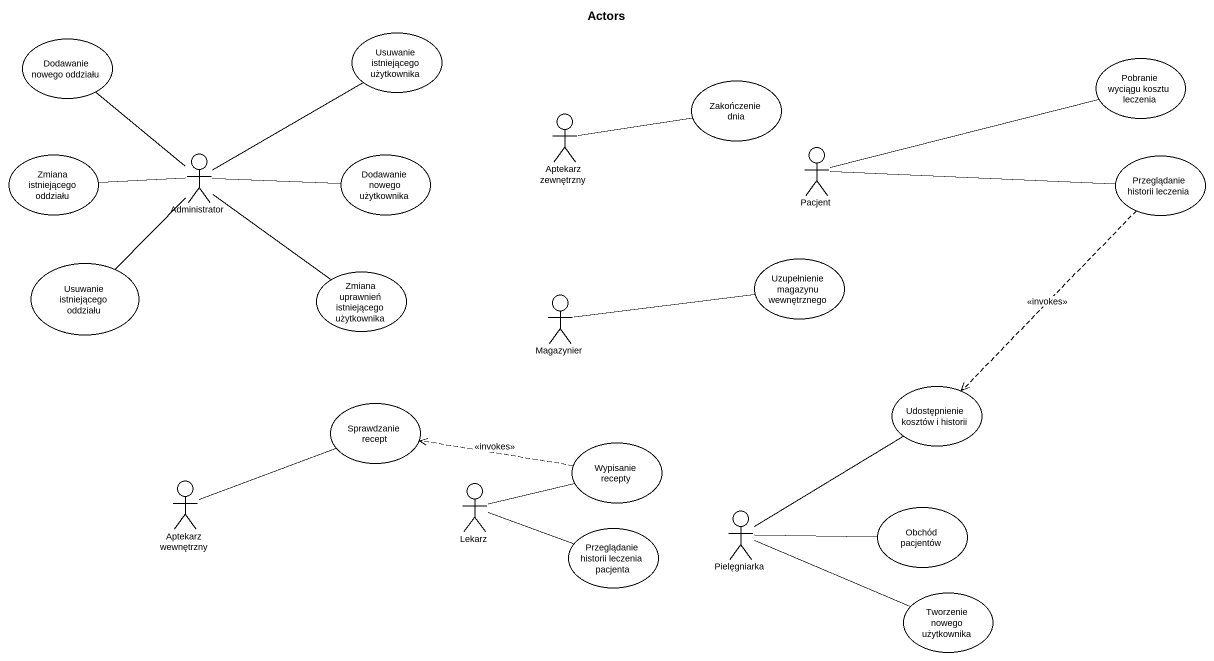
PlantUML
@startuml
title Actors
usecase "Dodawanie nowego oddziału" as Dodawanie_nowego_oddziału
usecase "Usuwanie istniejącego użytkownika" as Usuwanie_istniejącego
usecase "Pobranie wyciągu kosztu leczenia" as Pobranie_wyciągu_kosztu
usecase "Zakończenie dnia" as Zakończenie_dnia
actor "Aptekarz zewnętrzny" as Aptekarz_zewnętrzny
usecase "Zmiana istniejącego oddziału" as Zmiana_istniejącego_oddziału
actor Administrator
usecase "Dodawanie nowego użytkownika" as Dodawanie_nowego_użytkownika
actor Pacjent
usecase "Przeglądanie historii leczenia" as Przeglądanie_historii
usecase "Usuwanie istniejącego oddziału" as Usuwanie_istniejącego_2
usecase "Zmiana uprawnień istniejącego użytkownika" as Zmiana_uprawnień
actor Magazynier
usecase "Uzupełnienie magazynu wewnętrznego" as Uzupełnienie_magazynu
usecase "Sprawdzanie recept" as Sprawdzanie_recept
usecase "Udostępnienie kosztów i historii" as Udostępnienie_kosztów_i
usecase "Wypisanie recepty" as Wypisanie_recepty
actor "Aptekarz wewnętrzny" as Aptekarz_wewnętrzny
actor Lekarz
usecase "Przeglądanie historii leczenia pacjenta" as Przeglądanie_historii_2
actor Pielęgniarka
usecase "Obchód pacjentów" as Obchód_pacjentów
usecase "Tworzenie nowego użytkownika" as Tworzenie_nowego_użytkownika
Aptekarz_zewnętrzny -right- Zakończenie_dnia
Administrator -up- Dodawanie_nowego_oddziału
Administrator -up- Usuwanie_istniejącego
Administrator -left- Zmiana_istniejącego_oddziału
Administrator -right- Dodawanie_nowego_użytkownika
Administrator -- Usuwanie_istniejącego_2
Administrator -- Zmiana_uprawnień
Pacjent -right- Pobranie_wyciągu_kosztu
Pacjent -right- Przeglądanie_historii
Przeglądanie_historii ..> Udostępnienie_kosztów_i : <<invokes>>
Magazynier -right- Uzupełnienie_magazynu
Wypisanie_recepty .left.> Sprawdzanie_recept : <<invokes>>
Aptekarz_wewnętrzny -right- Sprawdzanie_recept
Lekarz -right- Wypisanie_recepty
Lekarz -right- Przeglądanie_historii_2
Pielęgniarka -up- Udostępnienie_kosztów_i
Pielęgniarka -right- Obchód_pacjentów
Pielęgniarka -right- Tworzenie_nowego_użytkownika
@enduml
